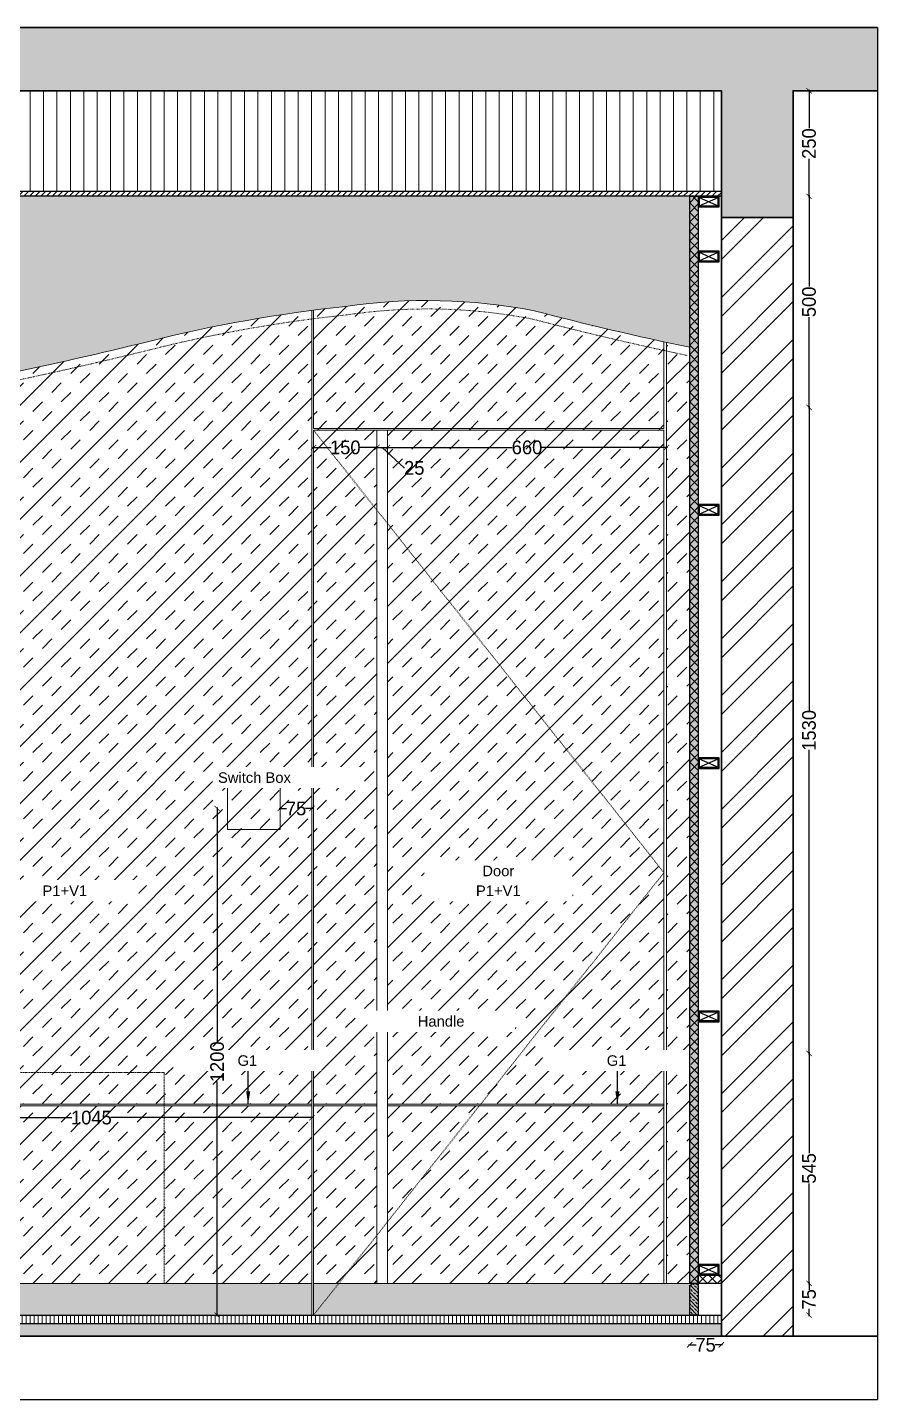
# Model space of a CAD drawing. Header units: millimetres. Extents: x 75500 to 345360, y -224327 to 19532.
# Drawn here: x 181203 to 183217, y -100529 to -97279 of the extents above; entities that cross this region are included whole.
import ezdxf

# ---------------------------------------------------------------- set-up
doc = ezdxf.new("R2010")
doc.units = ezdxf.units.MM
doc.header["$LTSCALE"] = 0.01
for name, pattern in [('( Hidden )', [0.375, 0.25, -0.125]), ('ACAD_ISO03W100', [30, 12, -18]), ('ZWCAD_ISO03W100', [30, 12, -18])]:
    doc.linetypes.add(name, pattern=pattern)
doc.layers.add('A- Ele 4', color=250, linetype='Continuous', lineweight=15, true_color=0x333333)
for name, color, linetype, lineweight in [('A-Ele 6', 250, 'Continuous', 0), ('A-WALL', 7, 'Continuous', 30), ('Cut', 1, 'Continuous', 25), ('furniture section', 7, 'Continuous', 25), ('hatch', 251, 'Continuous', 0), ('Lights', 14, 'Continuous', 20)]:
    doc.layers.add(name, color=color, linetype=linetype, lineweight=lineweight)
doc.layers.add('e .05', color=253, linetype='Continuous')
doc.styles.add('ISOCP2', font='GOTHIC.TTF')
doc.styles.get("Standard").update_dxf_attribs({"font": 'arial.ttf'})
doc.dimstyles.new('77', dxfattribs={"dimscale": 0.25, "dimtxt": 130, "dimasz": 100, "dimexe": 5, "dimexo": 1, "dimgap": 0.25, "dimtad": 0, "dimdec": 0, "dimrnd": 5, "dimzin": 0, "dimdsep": 46, "dimtxsty": 'ISOCP2', "dimblk": 'ARCHTICK', "dimcen": 0, "dimdle": 100, "dimclrd": 1, "dimclre": 256, "dimclrt": 256, "dimazin": 0, "dimtm": 1e-09, "dimtfac": 1, "dimtdec": 0, "dimtmove": 1, "dimatfit": 0, "dimfxl": 1, "dimtolj": 1, "dimtzin": 12, "dimlwd": -1, "dimlwe": -1, "dimarcsym": 0})
doc.dimstyles.new('MIGCS IN MM 1 100', dxfattribs={"dimtxt": 40, "dimasz": 30, "dimexe": 180, "dimexo": 100, "dimgap": 25, "dimtad": 0, "dimdec": 0, "dimzin": 0, "dimdsep": 46, "dimtxsty": 'Standard', "dimblk": 'ARCHTICK', "dimcen": 150, "dimse1": 1, "dimse2": 1, "dimclrd": 3, "dimclre": 3, "dimclrt": 3, "dimadec": 0, "dimazin": 0, "dimtfac": 1, "dimtdec": 0, "dimtix": 1, "dimtmove": 2, "dimatfit": 3, "dimfxl": 1, "dimtolj": 1, "dimtzin": 0, "dimarcsym": 0})

# ---------------------------------------------------------------- blocks, each defined once
blk = doc.blocks.new('_ARCHTICK')
at = {"color": 0, "linetype": 'ByBlock', "const_width": 0.15}
blk.add_lwpolyline([(-0.5, -0.5), (0.5, 0.5)], dxfattribs=at)
blk = doc.blocks.new('*D216')
at = {"color": 1, "ltscale": 4, "transparency": 16777216}
for p, q in [((183054.9253416419, -99706.2179356443), (183054.9253416419, -99945.45183265318)), ((183054.9253416419, -100256.2179356443), (183054.9253416419, -100016.9840386355))]:
    blk.add_line(p, q, dxfattribs=at)
at = {"layer": 'Defpoints', "color": 0, "transparency": 16777216}
for p in [(182847.2417533946, -99708.7179356443), (182847.2417533946, -100253.7179356443), (183054.9253416419, -100253.7179356443)]:
    blk.add_point(p, dxfattribs=at)
at = {"color": 1, "transparency": 16777216, "xscale": 12.5, "yscale": 12.5, "zscale": 12.5}
for p, rotation in [((183054.9253416419, -99708.7179356443), 90), ((183054.9253416419, -100253.7179356443), 270)]:
    blk.add_blockref('_ARCHTICK', p, dxfattribs=dict(at, rotation=rotation))
at = {"transparency": 16777216, "insert": (183054.9253416419, -99981.2179356443), "char_height": 32.5, "attachment_point": 5, "rotation": 90, "style": 'ISOCP2'}
blk.add_mtext('\\A1;545', dxfattribs=at)
blk = doc.blocks.new('*D217')
at = {"color": 1, "ltscale": 4, "transparency": 16777216}
for p, q in [((183054.9253416419, -100251.2179356443), (183054.9253416419, -100268.6970739856)), ((183054.9253416419, -100331.2179356443), (183054.9253416419, -100313.738797303))]:
    blk.add_line(p, q, dxfattribs=at)
at = {"layer": 'Defpoints', "color": 0, "transparency": 16777216}
for p in [(182847.2417533946, -100253.7179356443), (182847.2417533946, -100328.7179356443), (183054.9253416419, -100328.7179356443)]:
    blk.add_point(p, dxfattribs=at)
at = {"color": 1, "transparency": 16777216, "xscale": 12.5, "yscale": 12.5, "zscale": 12.5}
for p, rotation in [((183054.9253416419, -100253.7179356443), 90), ((183054.9253416419, -100328.7179356443), 270)]:
    blk.add_blockref('_ARCHTICK', p, dxfattribs=dict(at, rotation=rotation))
at = {"transparency": 16777216, "insert": (183054.9253416419, -100291.2179356443), "char_height": 32.5, "attachment_point": 5, "rotation": 90, "style": 'ISOCP2'}
blk.add_mtext('\\A1;75', dxfattribs=at)
blk = doc.blocks.new('*D218')
at = {"color": 1, "ltscale": 4, "transparency": 16777216}
for p, q in [((183054.9253416419, -98176.2179356443), (183054.9253416419, -98897.44622422353)), ((183054.9253416419, -99711.2179356443), (183054.9253416419, -98989.98964706511))]:
    blk.add_line(p, q, dxfattribs=at)
at = {"layer": 'Defpoints', "color": 0, "transparency": 16777216}
for p in [(182847.2417533946, -98178.7179356443), (183054.9253416419, -98178.7179356443), (182847.2417533946, -99708.7179356443)]:
    blk.add_point(p, dxfattribs=at)
at = {"color": 1, "transparency": 16777216, "xscale": 12.5, "yscale": 12.5, "zscale": 12.5}
for p, rotation in [((183054.9253416419, -98178.7179356443), 90), ((183054.9253416419, -99708.7179356443), 270)]:
    blk.add_blockref('_ARCHTICK', p, dxfattribs=dict(at, rotation=rotation))
at = {"transparency": 16777216, "insert": (183054.9253416419, -98943.7179356443), "char_height": 32.5, "attachment_point": 5, "rotation": 90, "style": 'ISOCP2'}
blk.add_mtext('\\A1;1530', dxfattribs=at)
blk = doc.blocks.new('*D219')
at = {"color": 1, "ltscale": 4, "transparency": 16777216}
for p, q in [((183054.9253416419, -97676.2179356443), (183054.9253416419, -97892.68670688837)), ((183054.9253416419, -98181.2179356443), (183054.9253416419, -97964.74916440027))]:
    blk.add_line(p, q, dxfattribs=at)
at = {"layer": 'Defpoints', "color": 0, "transparency": 16777216}
for p in [(182847.2417533946, -97678.7179356443), (183054.9253416419, -97678.7179356443), (182847.2417533946, -98178.7179356443)]:
    blk.add_point(p, dxfattribs=at)
at = {"color": 1, "transparency": 16777216, "xscale": 12.5, "yscale": 12.5, "zscale": 12.5}
for p, rotation in [((183054.9253416419, -97678.7179356443), 90), ((183054.9253416419, -98178.7179356443), 270)]:
    blk.add_blockref('_ARCHTICK', p, dxfattribs=dict(at, rotation=rotation))
at = {"transparency": 16777216, "insert": (183054.9253416419, -97928.7179356443), "char_height": 32.5, "attachment_point": 5, "rotation": 90, "style": 'ISOCP2'}
blk.add_mtext('\\A1;500', dxfattribs=at)
blk = doc.blocks.new('*D220')
at = {"color": 1, "ltscale": 4, "transparency": 16777216}
for p, q in [((183054.9253416419, -97426.2179356443), (183054.9253416419, -97517.44367493733)), ((183054.9253416419, -97681.2179356443), (183054.9253416419, -97589.99219635132))]:
    blk.add_line(p, q, dxfattribs=at)
at = {"layer": 'Defpoints', "color": 0, "transparency": 16777216}
for p in [(182847.2417533946, -97428.7179356443), (183054.9253416419, -97428.7179356443), (182847.2417533946, -97678.7179356443)]:
    blk.add_point(p, dxfattribs=at)
at = {"color": 1, "transparency": 16777216, "xscale": 12.5, "yscale": 12.5, "zscale": 12.5}
for p, rotation in [((183054.9253416419, -97428.7179356443), 90), ((183054.9253416419, -97678.7179356443), 270)]:
    blk.add_blockref('_ARCHTICK', p, dxfattribs=dict(at, rotation=rotation))
at = {"transparency": 16777216, "insert": (183054.9253416419, -97553.7179356443), "char_height": 32.5, "attachment_point": 5, "rotation": 90, "style": 'ISOCP2'}
blk.add_mtext('\\A1;250', dxfattribs=at)
blk = doc.blocks.new('ASDFGBwrg')
at = {"layer": 'Cut'}
h = blk.add_hatch(color=256, dxfattribs=at)
h.dxf.hatch_style = 1
h.paths.add_polyline_path([(87923.85140113765, 2882.803489116272), (87923.85140113765, 2857.803489116272), (87973.85140113765, 2857.803489116272), (87973.85140113765, 2882.803489116272)])
h.paths.add_polyline_path([(87926.35140113765, 2880.303489116272), (87926.35140113765, 2860.303489116272), (87971.35140113764, 2860.303489116272), (87971.35140113764, 2880.303489116272)], flags=16)
for p, q in [((87926.35140113765, 2880.303489116272), (87971.35140113764, 2860.303489116272)), ((87926.35140113765, 2860.303489116272), (87971.35140113764, 2880.303489116272))]:
    blk.add_line(p, q, dxfattribs=at)
for points in [[(87923.85140113765, 2882.803489116272), (87973.85140113765, 2882.803489116272), (87973.85140113765, 2857.803489116272), (87923.85140113765, 2857.803489116272)], [(87926.35140113765, 2880.303489116272), (87971.35140113764, 2880.303489116272), (87971.35140113764, 2860.303489116272), (87926.35140113765, 2860.303489116272)]]:
    blk.add_lwpolyline(points, close=True, dxfattribs=at)
blk = doc.blocks.new('*D279')
at = {"color": 1, "ltscale": 4, "transparency": 16777216}
for p, q in [((180829.7417533946, -99860.98803932322), (181308.7351677386, -99860.98803932322)), ((181879.7417533946, -99860.98803932322), (181400.7483390507, -99860.98803932322))]:
    blk.add_line(p, q, dxfattribs=at)
at = {"layer": 'Defpoints', "color": 0, "transparency": 16777216}
for p in [(180832.2417533947, -99832.7179356443), (181877.2417533946, -99832.7179356443), (181877.2417533946, -99860.98803932322)]:
    blk.add_point(p, dxfattribs=at)
at = {"color": 1, "transparency": 16777216, "xscale": 12.5, "yscale": 12.5, "zscale": 12.5, "rotation": 180}
blk.add_blockref('_ARCHTICK', (180832.2417533947, -99860.98803932322), dxfattribs=at)
at = {"color": 1, "transparency": 16777216, "xscale": 12.5, "yscale": 12.5, "zscale": 12.5}
blk.add_blockref('_ARCHTICK', (181877.2417533946, -99860.98803932322), dxfattribs=at)
at = {"transparency": 16777216, "insert": (181354.7417533946, -99860.98803932322), "char_height": 32.5, "attachment_point": 5, "style": 'ISOCP2'}
blk.add_mtext('\\A1;1045', dxfattribs=at)
blk = doc.blocks.new('*D281')
at = {"color": 1, "ltscale": 4, "transparency": 16777216}
for p, q in [((182769.7417533947, -100399.1062675018), (182787.2208917359, -100399.1062675018)), ((182849.7417533947, -100399.1062675018), (182832.2626150534, -100399.1062675018))]:
    blk.add_line(p, q, dxfattribs=at)
at = {"layer": 'Defpoints', "color": 0, "transparency": 16777216}
for p in [(182772.2417533946, -100328.7179356443), (182847.2417533946, -100328.7179356443), (182847.2417533946, -100399.1062675018)]:
    blk.add_point(p, dxfattribs=at)
at = {"color": 1, "transparency": 16777216, "xscale": 12.5, "yscale": 12.5, "zscale": 12.5, "rotation": 180}
blk.add_blockref('_ARCHTICK', (182772.2417533946, -100399.1062675018), dxfattribs=at)
at = {"color": 1, "transparency": 16777216, "xscale": 12.5, "yscale": 12.5, "zscale": 12.5}
blk.add_blockref('_ARCHTICK', (182847.2417533946, -100399.1062675018), dxfattribs=at)
at = {"transparency": 16777216, "insert": (182809.7417533946, -100399.1062675018), "char_height": 32.5, "attachment_point": 5, "style": 'ISOCP2'}
blk.add_mtext('\\A1;75', dxfattribs=at)
blk = doc.blocks.new('*D282')
at = {"color": 1, "ltscale": 4, "transparency": 16777216}
for p, q in [((181878.7417533946, -98273.5789730632), (181922.5082812668, -98273.5789730632)), ((182033.7417533946, -98273.5789730632), (181989.9752255224, -98273.5789730632))]:
    blk.add_line(p, q, dxfattribs=at)
at = {"layer": 'Defpoints', "color": 0, "transparency": 16777216}
for p in [(182031.2417533947, -98273.5789730632), (181881.2417533947, -98448.54304549196), (182031.2417533947, -98448.54304549196)]:
    blk.add_point(p, dxfattribs=at)
at = {"color": 1, "transparency": 16777216, "xscale": 12.5, "yscale": 12.5, "zscale": 12.5, "rotation": 180}
blk.add_blockref('_ARCHTICK', (181881.2417533947, -98273.5789730632), dxfattribs=at)
at = {"color": 1, "transparency": 16777216, "xscale": 12.5, "yscale": 12.5, "zscale": 12.5}
blk.add_blockref('_ARCHTICK', (182031.2417533947, -98273.5789730632), dxfattribs=at)
at = {"transparency": 16777216, "insert": (181956.2417533947, -98273.5789730632), "char_height": 32.5, "attachment_point": 5, "style": 'ISOCP2'}
blk.add_mtext('\\A1;150', dxfattribs=at)
blk = doc.blocks.new('*D283')
at = {"color": 1, "ltscale": 4, "transparency": 16777216}
for p, q in [((182031.2417533947, -98273.5789730632), (182018.7417533946, -98273.5789730632)), ((182031.2417533947, -98273.5789730632), (182056.2417533946, -98273.5789730632)), ((182096.08191515, -98322.15962042562), (182043.7417533947, -98273.5789730632)), ((182056.2417533946, -98273.5789730632), (182068.7417533947, -98273.5789730632)), ((182096.20691515, -98322.15962042562), (182096.08191515, -98322.15962042562))]:
    blk.add_line(p, q, dxfattribs=at)
at = {"layer": 'Defpoints', "color": 0, "transparency": 16777216}
for p in [(182056.2417533946, -98273.5789730632), (182031.2417533947, -98308.58596759732), (182056.2417533946, -98308.58596759732)]:
    blk.add_point(p, dxfattribs=at)
at = {"color": 1, "transparency": 16777216, "xscale": 12.5, "yscale": 12.5, "zscale": 12.5}
blk.add_blockref('_ARCHTICK', (182031.2417533947, -98273.5789730632), dxfattribs=at)
at = {"color": 1, "transparency": 16777216, "xscale": 12.5, "yscale": 12.5, "zscale": 12.5, "rotation": 180}
blk.add_blockref('_ARCHTICK', (182056.2417533946, -98273.5789730632), dxfattribs=at)
at = {"transparency": 16777216, "insert": (182119.6778107992, -98322.15962042562), "char_height": 32.5, "attachment_point": 5, "style": 'ISOCP2'}
blk.add_mtext('\\A1;25', dxfattribs=at)
blk = doc.blocks.new('*D284')
at = {"color": 1, "ltscale": 4, "transparency": 16777216}
for p, q in [((182053.7417533946, -98273.5789730632), (182351.3181045163, -98273.5789730632)), ((182719.7417533946, -98273.5789730632), (182422.165402273, -98273.5789730632))]:
    blk.add_line(p, q, dxfattribs=at)
at = {"layer": 'Defpoints', "color": 0, "transparency": 16777216}
for p in [(182056.2417533946, -98232.7179356443), (182717.2417533947, -98232.7179356443), (182717.2417533947, -98273.5789730632)]:
    blk.add_point(p, dxfattribs=at)
at = {"color": 1, "transparency": 16777216, "xscale": 12.5, "yscale": 12.5, "zscale": 12.5, "rotation": 180}
blk.add_blockref('_ARCHTICK', (182056.2417533946, -98273.5789730632), dxfattribs=at)
at = {"color": 1, "transparency": 16777216, "xscale": 12.5, "yscale": 12.5, "zscale": 12.5}
blk.add_blockref('_ARCHTICK', (182717.2417533947, -98273.5789730632), dxfattribs=at)
at = {"transparency": 16777216, "insert": (182386.7417533946, -98273.5789730632), "char_height": 32.5, "attachment_point": 5, "style": 'ISOCP2'}
blk.add_mtext('\\A1;660', dxfattribs=at)
blk = doc.blocks.new('*D495')
at = {"color": 1, "ltscale": 4, "transparency": 16777216}
for p, q in [((181652.8807549698, -99126.2179356443), (181652.8807549698, -99682.4462242235)), ((181652.8807549698, -100331.2179356443), (181652.8807549698, -99774.98964706509))]:
    blk.add_line(p, q, dxfattribs=at)
at = {"layer": 'Defpoints', "color": 0, "transparency": 16777216}
for p in [(181739.7417533946, -99128.7179356443), (181652.8807549698, -100328.7179356443), (181739.7417533946, -100328.7179356443)]:
    blk.add_point(p, dxfattribs=at)
at = {"color": 1, "transparency": 16777216, "xscale": 12.5, "yscale": 12.5, "zscale": 12.5}
for p, rotation in [((181652.8807549698, -99128.7179356443), 90), ((181652.8807549698, -100328.7179356443), 270)]:
    blk.add_blockref('_ARCHTICK', p, dxfattribs=dict(at, rotation=rotation))
at = {"transparency": 16777216, "insert": (181652.8807549698, -99728.7179356443), "char_height": 32.5, "attachment_point": 5, "rotation": 90, "style": 'ISOCP2'}
blk.add_mtext('\\A1;1200', dxfattribs=at)
blk = doc.blocks.new('*D496')
at = {"color": 1, "ltscale": 4, "transparency": 16777216}
for p, q in [((181799.7417533947, -99128.7179356443), (181817.2208917359, -99128.7179356443)), ((181879.7417533946, -99128.7179356443), (181862.2626150534, -99128.7179356443))]:
    blk.add_line(p, q, dxfattribs=at)
at = {"layer": 'Defpoints', "color": 0, "transparency": 16777216}
for p in [(181802.2417533947, -99078.7179356443), (181877.2417533946, -99078.7179356443), (181877.2417533946, -99128.7179356443)]:
    blk.add_point(p, dxfattribs=at)
at = {"color": 1, "transparency": 16777216, "xscale": 12.5, "yscale": 12.5, "zscale": 12.5, "rotation": 180}
blk.add_blockref('_ARCHTICK', (181802.2417533947, -99128.7179356443), dxfattribs=at)
at = {"color": 1, "transparency": 16777216, "xscale": 12.5, "yscale": 12.5, "zscale": 12.5}
blk.add_blockref('_ARCHTICK', (181877.2417533946, -99128.7179356443), dxfattribs=at)
at = {"transparency": 16777216, "insert": (181839.7417533947, -99128.7179356443), "char_height": 32.5, "attachment_point": 5, "style": 'ISOCP2'}
blk.add_mtext('\\A1;75', dxfattribs=at)

msp = doc.modelspace()

# ---------------------------------------------------------------- hatches: boundary and pattern name
at = {"layer": 'A-Ele 6'}
h = msp.add_hatch(dxfattribs=at)
h.set_pattern_fill('ANSI31', color=256, scale=10, angle=45)
h.set_pattern_definition([(90, (178352.2417533946, -97666.7179356443), (-31.75, 1.9e-15), [])])
h.paths.add_polyline_path([(178352.2417533946, -97666.7179356443), (182847.2417533946, -97666.7179356443), (182847.2417533946, -97428.7179356443), (178352.2417533946, -97428.7179356443)])
h = msp.add_hatch(dxfattribs=at)
h.set_pattern_fill('ANSI31', color=256, scale=3, angle=45)
h.set_pattern_definition([(90, (179457.2417533947, -100348.7179356443), (-9.524999999999999, 6e-16), [])])
h.paths.add_polyline_path([(178132.2417533947, -100348.7179356443), (182847.2417533946, -100348.7179356443), (182847.2417533946, -100328.7179356443), (178132.2417533947, -100328.7179356443)])
h = msp.add_hatch(dxfattribs=at)
h.set_pattern_fill('AR-SAND', color=256, scale=0.5, angle=45)
h.set_pattern_definition([(82.50000000000001, (179457.2417533947, -100378.7179356443), (-17.86906743565246, 16.73767445615144), [0, -19.30399999999998, 0, -21.58999999999998, 0, -20.63749999999998]), (52.5, (179457.2417533947, -100378.7179356443), (-9.450546386424502, 41.23664256723671), [0, -10.414, 0, -17.399, 0, -6.6675]), (12.5, (179446.1960383657, -100389.7636506732), (27.91499129162691, 28.01661559482861), [0, -6.349999999999999, 0, -22.86, 0, -29.845]), (2.499999999999997, (179446.1960383657, -100389.7636506732), (19.11405545806998, 34.87753907812054), [0, -3.174999999999999, 0, -14.986, 0, -17.145])])
h.paths.add_polyline_path([(182847.2417533946, -100378.7179356443), (182847.2417533946, -100348.7179356443), (178132.2417533947, -100348.7179356443), (178132.2417533947, -100378.7179356443)])
at = {"layer": 'e .05', "linetype": 'Continuous', "lineweight": 5}
h = msp.add_hatch(dxfattribs=at)
h.set_pattern_fill('ANSI32', color=256, scale=10, angle=360)
h.set_pattern_definition([(44.99999999999999, (177962.2417533946, -100378.7179356443), (-67.35192090801863, 67.35192090801866), []), (44.99999999999999, (178007.1430533946, -100378.7179356443), (-67.35192090801863, 67.35192090801866), [])])
h.paths.add_polyline_path([(178132.2417533947, -100378.7179356443), (178132.2417533947, -97728.7179356443), (177962.2417533946, -97728.7179356443), (177962.2417533946, -100378.7179356443)])
h.paths.add_polyline_path([(183017.2417533946, -100378.7179356443), (183017.2417533946, -97728.7179356443), (182847.2417533946, -97728.7179356443), (182847.2417533946, -100378.7179356443)])
at = {"layer": 'hatch'}
h = msp.add_hatch(dxfattribs=at)
h.set_pattern_fill('AR-CONC', color=256)
h.set_pattern_definition([(50, (177762.2417533947, -97728.7179356443), (182.1846689960039, -15.93908553890307), [19.05, -209.55]), (355, (177762.2417533947, -97728.7179356443), (-35.24342142496934, 191.0568452390351), [15.24, -167.64058417]), (100.4514447, (177777.4237603946, -97730.04618914431), (146.9412470903534, 175.117751912195), [16.1900088, -178.0902446]), (46.1842, (177762.2417533947, -97677.91793564429), (271.0790408921299, -42.04232793272715), [28.575, -314.325]), (96.63555761, (177784.8316533946, -97681.4214356443), (237.404134051503, 247.4261245977215), [24.28502314, -267.13560816]), (351.18415117, (177762.2417533947, -97677.91793564429), (237.4041340649773, 247.4261245855324), [22.85996707, -251.45973192]), (21, (177787.6417533946, -97690.61793564429), (151.6143912691324, -102.2651981870876), [19.05, -209.55]), (326, (177787.6417533946, -97690.61793564429), (61.80202834764725, 184.1879661223192), [15.24, -167.64]), (71.45144499999999, (177800.2762859946, -97699.14003554429), (213.4164192787161, 81.92276888590527), [16.1900088, -178.0899376]), (37.5, (177762.2417533947, -97728.7179356443), (3.088603250591816, 84.55503887315311), [0, -165.608, 0, -170.18, 0, -168.275]), (7.499999999999999, (177762.2417533947, -97728.7179356443), (66.81966251030575, 100.1805748181195), [0, -97.028, 0, -161.798, 0, -64.135]), (327.5, (177705.5997533947, -97728.7179356443), (135.5905951668714, -5.728743992673443), [0, -63.5, 0, -198.12, 0, -262.89]), (317.5, (177680.1997533947, -97728.7179356443), (148.129181386018, 25.42649103333303), [0, -82.55, 0, -131.572, 0, -186.69])])
h.paths.add_polyline_path([(177762.2417533947, -97278.7179356443), (177762.2417533947, -97428.7179356443), (177962.2417533946, -97428.7179356443), (177962.2417533946, -97728.7179356443), (178132.2417533947, -97728.7179356443), (178132.2417533947, -97428.7179356443), (182847.2417533946, -97428.7179356443), (182847.2417533946, -97728.7179356443), (183017.2417533946, -97728.7179356443), (183017.2417533946, -97428.7179356443), (183217.2417533946, -97428.7179356443), (183217.2417533946, -97278.7179356443)])
h = msp.add_hatch(dxfattribs=at)
h.set_pattern_fill('ANSI31', color=256, scale=3)
h.set_pattern_definition([(45, (178352.2417533946, -97678.7179356443), (-6.735192090801865, 6.735192090801865), [])])
h.paths.add_polyline_path([(178352.2417533946, -97666.7179356443), (178352.2417533946, -97678.7179356443), (182847.2417533946, -97678.7179356443), (182847.2417533946, -97666.7179356443)])
h = msp.add_hatch(dxfattribs=at)
h.set_pattern_fill('DOTS', color=256, scale=20)
h.set_pattern_definition([(0, (178432.2417533946, -98213.2030086158), (15.875, 31.75), [0, -31.75])])
h.paths.add_polyline_path([(178432.2417533946, -97709.24582424891), (178432.2417533946, -97678.7179356443), (182772.2417533946, -97678.7179356443), (182772.2417533946, -98036.38309198982, -0.0124885886899884), (182403.9730913197, -97949.88335832965, 0.0846744334031432), (181956.6464586795, -97939.76274312832, 0.0354663817052787), (181494.0096454525, -98021.6191965434, -0.0172280667141631), (180789.568019593, -98169.52668423599, -0.0576867967456585), (180177.3876791578, -98209.96335664763, -0.0676341624359719), (179612.0686366582, -98108.37361311143, -0.035477282042795), (179186.530099218, -97931.75898429712, 0.0338982843031952), (178810.0349810101, -97777.54324985888, 0.060650972759842)])
h = msp.add_hatch(dxfattribs=at)
h.set_pattern_fill('ANSI33', color=256, scale=5)
h.set_pattern_definition([(45, (178432.2417533946, -100328.7179356443), (-22.45064030267288, 22.45064030267288), []), (45, (178454.6924033947, -100328.7179356443), (-22.45064030267288, 22.45064030267288), [15.875, -7.9375])])
h.paths.add_polyline_path([(181877.2417533946, -100328.7179356443), (181877.2417533946, -100253.7179356443), (178432.2417533946, -100253.7179356443), (178432.2417533946, -100328.7179356443)])
h.paths.add_polyline_path([(182772.2417533946, -100328.7179356443), (182792.2417533946, -100328.7179356443), (182792.2417533946, -100253.7179356443), (182792.2417533946, -97678.7179356443), (182772.2417533946, -97678.7179356443), (182772.2417533946, -100253.7179356443), (181940.6406083565, -100253.7179356443), (181881.2417533947, -100328.7179356443)])
h.paths.add_polyline_path([(181881.2417533947, -100328.7179356443), (181881.2417533947, -100253.7179356443), (181940.6406083565, -100253.7179356443)])
h = msp.add_hatch(dxfattribs=at)
h.set_pattern_fill('ANSI37', color=256, scale=5, angle=360)
h.set_pattern_definition([(405, (182772.2417533946, -100253.7179356443), (-11.22532015133643, 11.22532015133644), []), (494.9999999999999, (182772.2417533946, -100253.7179356443), (-11.22532015133645, -11.22532015133643), [])])
h.paths.add_polyline_path([(182772.2417533946, -97678.7179356443), (182792.2417533946, -97678.7179356443), (182792.2417533946, -100253.7179356443), (182772.2417533946, -100253.7179356443)])
h = msp.add_hatch(dxfattribs=at)
h.set_pattern_fill('INSUL', color=256, scale=10, angle=45)
h.set_pattern_definition([(45, (178432.2417533946, -100253.7179356443), (-67.35192090801866, 67.35192090801866), []), (45, (178409.791113092, -100231.2672953416), (-67.35192090801866, 67.35192090801866), [31.75, -31.75]), (45, (178387.3404727893, -100208.8166550389), (-67.35192090801866, 67.35192090801866), [31.75, -31.75])])
h.paths.add_polyline_path([(179630.2417533946, -99828.7179356443), (179630.2417533946, -98114.16285605411, -0.0022356763838852), (179612.0686366582, -98108.37361311143, -0.0354772820427948), (179186.530099218, -97931.75898429712, 0.033898284303197), (178810.0349810101, -97777.54324985888, 0.060650972759842), (178432.2417533946, -97709.24582424891), (178432.2417533946, -99828.7179356443)])
h.paths.add_polyline_path([(179634.2417533946, -99828.7179356443), (180830.2417533947, -99828.7179356443), (180830.2417533947, -98162.35696112935, -0.0009882203901348), (180789.568019593, -98169.52668423599, -0.0576867967456594), (180177.3876791578, -98209.96335664763, -0.0648952784352187), (179634.2417533946, -98115.41311166337)])
h.paths.add_polyline_path([(180834.2417533946, -99828.7179356443), (181877.2417533946, -99828.7179356443), (181877.2417533946, -97949.03728570913, 0.029432531328926), (181494.0096454525, -98021.6191965434, -0.0161423219011561), (180834.2417533946, -98161.64290819477)])
edge = h.paths.add_edge_path()
edge.add_line((182772.2417533946, -100253.7179356443), (182717.2417533947, -100253.7179356443))
edge.add_line((182717.2417533947, -100253.7179356443), (182717.2417533947, -98024.69265995309))
edge.add_arc((184319.4127942614, -90622.1797438217), 7573.912431345084, 257.7874959596214, 258.2128605739164)
edge.add_line((182772.2417533946, -98036.38309198982), (182772.2417533946, -100253.7179356443))
h.paths.add_polyline_path([(181877.2417533946, -100253.7179356443), (181877.2417533946, -99832.7179356443), (180834.2417533946, -99832.7179356443), (180834.2417533946, -100253.7179356443)])
h.paths.add_polyline_path([(179634.2417533946, -99832.7179356443), (179634.2417533946, -100253.7179356443), (180830.2417533947, -100253.7179356443), (180830.2417533947, -99832.7179356443)])
h.paths.add_polyline_path([(179630.2417533946, -99832.7179356443), (178432.2417533946, -99832.7179356443), (178432.2417533946, -100253.7179356443), (179630.2417533946, -100253.7179356443)])
h.paths.add_polyline_path([(181881.2417533947, -99832.7179356443), (181881.2417533947, -100253.7179356443), (182031.2417533947, -100253.7179356443), (182031.2417533947, -99832.7179356443)])
h.paths.add_polyline_path([(182056.2417533946, -99832.7179356443), (182056.2417533946, -100253.7179356443), (182711.2417533946, -100253.7179356443), (182711.2417533946, -99832.7179356443)])
h.paths.add_polyline_path([(182056.2417533946, -98453.68179106597), (182056.2417533946, -99828.7179356443), (182711.2417533946, -99828.7179356443), (182711.2417533946, -99280.7179356443)])
edge = h.paths.add_edge_path()
edge.add_arc((182150.6430491098, -99256.07897043125), 1330.534887689754, 79.02403804800713, 98.3838085454002, ccw=False)
edge.add_arc((184319.4127941945, -90622.17974414163), 7573.912431018264, 255.3508356634498, 257.741051613206)
edge.add_line((182711.2417533946, -98023.39149737946), (182711.2417533948, -99280.7179356442))
edge.add_line((182711.2417533946, -99280.7179356443), (182056.2417533946, -98453.68179106597))
edge.add_line((182056.2417533946, -98453.68179106597), (182056.2417533946, -98232.7179356443))
edge.add_line((182056.2417533946, -98232.7179356443), (182031.2417533947, -98232.7179356443))
edge.add_line((182031.2417533947, -98232.7179356443), (182031.2417533947, -99828.7179356443))
edge.add_line((182031.2417533947, -99828.7179356443), (181881.2417533947, -99828.7179356443))
edge.add_line((181881.2417533947, -99828.7179356443), (181881.2417533947, -97948.52360574799))
edge.add_arc((182301.602577278, -101237.6829206172), 3315.911974230799, 95.9713147991418, 97.28302894230558, ccw=False)
h = msp.add_hatch(dxfattribs=at)
h.set_pattern_fill('ANSI33', color=256, scale=2, angle=90)
h.set_pattern_definition([(135, (182772.2417533946, -100328.7179356443), (-8.980256121069154, -8.980256121069152), []), (135, (182772.2417533946, -100319.7376756443), (-8.980256121069154, -8.980256121069152), [6.349999999999999, -3.174999999999999])])
h.paths.add_polyline_path([(182772.2417533946, -100257.7179356443), (182772.2417533946, -100328.7179356443), (182792.2417533946, -100328.7179356443), (182792.2417533946, -100253.7179356443), (182776.2417533946, -100253.7179356443), (182776.2417533946, -100257.7179356443)])
h = msp.add_hatch(dxfattribs=at)
h.set_pattern_fill('ANSI37', color=256, scale=5, angle=360)
h.set_pattern_definition([(405, (182792.2417533946, -100253.7179356443), (-11.22532015133643, 11.22532015133644), []), (494.9999999999999, (182792.2417533946, -100253.7179356443), (-11.22532015133645, -11.22532015133643), [])])
h.paths.add_polyline_path([(182792.2417533946, -100233.7179356443), (182792.2417533946, -100253.7179356443), (182847.2417533946, -100253.7179356443), (182847.2417533946, -100233.7179356443)])

# ---------------------------------------------------------------- linework, layer by layer
at = {"layer": 'A-Ele 6'}
for p, q in [((182031.2417533947, -98232.7179356443), (182031.2417533947, -100253.7179356443)), ((182056.2417533946, -98232.7179356443), (182056.2417533946, -100253.7179356443))]:
    msp.add_line(p, q, dxfattribs=at)
at = {"layer": 'A-Ele 6', "color": 14, "linetype": 'ZWCAD_ISO03W100', "ltscale": 10}
msp.add_lwpolyline([(178431.0884987618, -97729.21254665776, -0.0606174392842264), (178803.9243070604, -97796.58804319162, -0.0338741350199976), (179177.643585572, -97949.67646046184, 0.0354786461610873), (179605.8213558664, -98127.37310378475, 0.0676377426451503), (180176.4676571947, -98229.94229074597, 0.0576725618194893), (180793.0866112399, -98189.21493057229, 0.0172270962061294), (181498.8359934978, -98041.02817638306, -0.0355019351566469), (181959.1468625833, -97959.6103428132, -0.0846324916346248), (182399.5383328031, -97969.39609201592, 0.0124673786787128), (182768.1562267797, -98055.96135729292)], format="xyb", dxfattribs=at)
at = {"layer": 'A-WALL'}
for p, q in [((177762.2417533947, -97278.7179356443), (183217.2417533946, -97278.7179356443)), ((182847.2417533946, -97728.7179356443), (182847.2417533946, -100378.7179356443)), ((183017.2417533946, -97728.7179356443), (183017.2417533946, -100378.7179356443)), ((177762.2417533947, -100378.7179356443), (183217.2417533946, -100378.7179356443))]:
    msp.add_line(p, q, dxfattribs=at)
msp.add_lwpolyline([(177762.2417533947, -97428.7179356443), (177962.2417533946, -97428.7179356443), (177962.2417533946, -97728.7179356443), (178132.2417533947, -97728.7179356443), (178132.2417533947, -97428.7179356443), (182847.2417533946, -97428.7179356443), (182847.2417533946, -97728.7179356443), (183017.2417533946, -97728.7179356443), (183017.2417533946, -97428.7179356443), (183217.2417533946, -97428.7179356443)], dxfattribs=at)
at = {"layer": 'Defpoints'}
for p in [(183217.2417533946, -97278.7179356443), (177762.2417533947, -100528.7179356443)]:
    msp.add_line(p, (183217.2417533946, -100528.7179356443), dxfattribs=at)
at = {"layer": 'e .05', "linetype": 'Continuous', "lineweight": 5}
for p, q in [((181877.2417533946, -100328.7179356443), (181877.2417533946, -97949.03728570913)), ((181881.2417533947, -98228.7179356443), (181881.2417533947, -97948.52360574799)), ((182711.2417533946, -98228.7179356443), (182711.2417533946, -98023.39149737946)), ((182717.2417533947, -100253.7179356443), (182717.2417533947, -98024.69265995309)), ((181881.2417533947, -98228.7179356443), (182711.2417533946, -98228.7179356443)), ((181881.2417533947, -100328.7179356443), (181881.2417533947, -98232.7179356443)), ((181881.2417533947, -98232.7179356443), (182711.2417533946, -98232.7179356443)), ((182711.2417533946, -100253.7179356443), (182711.2417533946, -98232.7179356443)), ((180834.2417533946, -99828.7179356443), (181877.2417533946, -99828.7179356443)), ((180834.2417533946, -99832.7179356443), (181877.2417533946, -99832.7179356443)), ((181881.2417533947, -99828.7179356443), (182031.2417533947, -99828.7179356443)), ((181881.2417533947, -99832.7179356443), (182031.2417533947, -99832.7179356443)), ((182056.2417533946, -99828.7179356443), (182711.2417533946, -99828.7179356443)), ((182056.2417533946, -99832.7179356443), (182711.2417533946, -99832.7179356443)), ((178432.2417533946, -100253.7179356443), (181877.2417533946, -100253.7179356443)), ((181881.2417533947, -100253.7179356443), (182772.2417533946, -100253.7179356443))]:
    msp.add_line(p, q, dxfattribs=at)
msp.add_lwpolyline([(178432.2417533946, -97709.24582424891, -0.0606509727598398), (178810.0349810101, -97777.54324985888, -0.0338982843031846), (179186.530099218, -97931.75898429712, 0.0354772820427681), (179612.0686366583, -98108.37361311147, 0.0676341624360007), (180177.3876791581, -98209.96335664764, 0.0576867967457044), (180789.5680195934, -98169.52668423593, 0.0172280667141633), (181494.0096454525, -98021.6191965434, -0.0354663817052551), (181956.6464586795, -97939.76274312832, -0.0846744334031749), (182403.9730913197, -97949.88335832965, 0.0124885886899755), (182772.2417533946, -98036.38309198982)], format="xyb", dxfattribs=at)
at = {"layer": 'furniture section'}
for p, q in [((178132.2417533947, -100328.7179356443), (182847.2417533946, -100328.7179356443)), ((178132.2417533947, -100348.7179356443), (182847.2417533946, -100348.7179356443))]:
    msp.add_line(p, q, dxfattribs=at)
for points in [[(178352.2417533946, -97666.7179356443), (182847.2417533946, -97666.7179356443), (182847.2417533946, -97678.7179356443), (178352.2417533946, -97678.7179356443)], [(182772.2417533946, -100257.7179356443), (182776.2417533946, -100257.7179356443), (182776.2417533946, -100253.7179356443), (182792.2417533946, -100253.7179356443), (182792.2417533946, -100328.7179356443), (182772.2417533946, -100328.7179356443)], [(182792.2417533946, -100233.7179356443), (182847.2417533946, -100233.7179356443), (182847.2417533946, -100253.7179356443), (182792.2417533946, -100253.7179356443)]]:
    msp.add_lwpolyline(points, close=True, dxfattribs=at)
at = {"layer": 'Lights', "ltscale": 10000}
msp.add_lwpolyline([(181802.2417533947, -99078.7179356443), (181677.2417533946, -99078.7179356443), (181677.2417533946, -99178.7179356443), (181802.2417533947, -99178.7179356443)], close=True, dxfattribs=at)
at = {"layer": 'Lights', "linetype": '( Hidden )', "ltscale": 1000}
msp.add_lwpolyline([(179452.2417533946, -99753.7179356443), (181527.2417533947, -99753.7179356443), (181527.2417533947, -100253.7179356443), (179452.2417533946, -100253.7179356443)], close=True, dxfattribs=at)

# ---------------------------------------------------------------- block references
at = {"layer": 'Cut', "xscale": -1, "rotation": 179.9999999999994}
for p in [(94868.39035225683, -94820.9144465272), (94868.39035225683, -94950.9144465272), (94868.39035225695, -95550.9144465272), (94868.39035225679, -96150.9144465272), (94868.39035225692, -96750.9144465272), (94868.39035225692, -97350.9144465272)]:
    msp.add_blockref('ASDFGBwrg', p, dxfattribs=at)

# ---------------------------------------------------------------- dimensions: what is measured, and where the dimension line sits
at = {"ltscale": 4}
for p1, p2, distance, picture, middle in [((182847.2417533946, -97678.7179356443), (182847.2417533946, -97428.7179356443), -207.68358824730967, '*D220', (183054.9253416419, -97553.7179356443)), ((182847.2417533946, -98178.7179356443), (182847.2417533946, -97678.7179356443), -207.68358824730967, '*D219', (183054.9253416419, -97928.7179356443)), ((182847.2417533946, -99708.7179356443), (182847.2417533946, -98178.7179356443), -207.68358824730967, '*D218', (183054.9253416419, -98943.7179356443)), ((182056.2417533946, -98232.7179356443), (182717.2417533947, -98232.7179356443), -40.861037418901105, '*D284', (182386.7417533946, -98273.5789730632)), ((181881.2417533947, -98448.54304549196), (182031.2417533947, -98448.54304549196), 174.96407242876012, '*D282', (181956.2417533947, -98273.5789730632)), ((182847.2417533946, -99708.7179356443), (182847.2417533946, -100253.7179356443), 207.68358824730967, '*D216', (183054.9253416419, -99981.2179356443)), ((180832.2417533947, -99832.7179356443), (181877.2417533946, -99832.7179356443), -28.27010367892217, '*D279', (181354.7417533946, -99860.98803932322)), ((182847.2417533946, -100253.7179356443), (182847.2417533946, -100328.7179356443), 207.68358824730967, '*D217', (183054.9253416419, -100291.2179356443)), ((182772.2417533946, -100328.7179356443), (182847.2417533946, -100328.7179356443), -70.38833185750991, '*D281', (182809.7417533946, -100399.1062675018))]:
    dim = msp.add_aligned_dim(p1=p1, p2=p2, distance=distance, dimstyle='77', override={"dimasz": 50, "dimpost": '\\X', "dimblk": 'ARCHTICK', "dimdle": 10, "dimse1": 1, "dimse2": 1, "dimclre": 253}, dxfattribs=at)
    dim.commit()
    dim.dimension.update_dxf_attribs({"geometry": picture, "text_midpoint": middle})
dim = msp.add_linear_dim(base=(182056.2417533946, -98273.5789730632), p1=(182031.2417533947, -98308.58596759732), p2=(182056.2417533946, -98308.58596759732), angle=0, dimstyle='77', override={"dimasz": 50, "dimpost": '\\X', "dimblk": 'ARCHTICK', "dimdle": 10, "dimse1": 1, "dimse2": 1, "dimclre": 253}, dxfattribs=at)
dim.commit()
dim.dimension.update_dxf_attribs({"geometry": '*D283', "text_midpoint": (182096.26941515, -98322.15962042562), "dimtype": 161})

# ---------------------------------------------------------------- leaders
at = {"layer": 'A- Ele 4', "color": 8}
for points in [[(182056.2417533946, -99633.51737513625), (182126.6505693708, -99633.51737513625)], [(181726.2521257185, -99828.7179356443), (181726.2521257185, -99744.78182423304)], [(182600.9170110909, -99828.7179356443), (182600.9170110909, -99744.78182423304)]]:
    msp.add_leader(points, dimstyle='MIGCS IN MM 1 100', override={"dimgap": 20, "dimclrd": 8}, dxfattribs=at)

# ---------------------------------------------------------------- next in the draw order: texts
at = {"lineweight": 0, "transparency": 33554687, "char_height": 25, "width": 325.3327938402072, "attachment_point": 7, "bg_fill": 2}
for s, insert in [('\\pxqc;Door', (182156.0899981752, -99289.4857869771)), ('\\pxqc;P1+V1', (181129.2094614113, -99335.95096963609))]:
    msp.add_mtext(s, dxfattribs=dict(at, insert=insert))

# ---------------------------------------------------------------- next in the draw order: linework, layer by layer
at = {"layer": 'A- Ele 4', "color": 251, "linetype": 'ZWCAD_ISO03W100', "ltscale": 10}
msp.add_lwpolyline([(181881.2417533947, -98232.7179356443), (182711.2417533946, -99280.7179356443), (181881.2417533947, -100328.7179356443)], dxfattribs=at)

# ---------------------------------------------------------------- next in the draw order: texts
at = {"lineweight": 0, "transparency": 33554687, "char_height": 25, "width": 325.3327938402072, "attachment_point": 7, "bg_fill": 2}
for s, insert in [('\\pxqc;P1+V1', (182156.0899981752, -99335.95096963609)), ('\\pxqc;Handle', (182020.6570886415, -99645.61590604678)), ('\\pxqc;G1', (181561.6217164066, -99738.6454009255)), ('\\pxqc;G1', (182436.2866017791, -99738.6454009255))]:
    msp.add_mtext(s, dxfattribs=dict(at, insert=insert))
at = {"layer": 'Lights', "linetype": 'ACAD_ISO03W100', "ltscale": 200, "insert": (181654.6890487536, -99068.32690152034), "char_height": 25, "width": 325.3327938402072, "attachment_point": 7, "bg_fill": 2}
msp.add_mtext('Switch Box', dxfattribs=at)

# ---------------------------------------------------------------- next in the draw order: linework, layer by layer
at = {"layer": 'furniture section'}
msp.add_lwpolyline([(182772.2417533946, -97678.7179356443), (182792.2417533946, -97678.7179356443), (182792.2417533946, -100253.7179356443), (182772.2417533946, -100253.7179356443)], close=True, dxfattribs=at)

# ---------------------------------------------------------------- next in the draw order: dimensions: what is measured, and where the dimension line sits
at = {"ltscale": 4}
for p1, p2, distance, picture, middle in [((181802.2417533947, -99078.7179356443), (181877.2417533946, -99078.7179356443), -50, '*D496', (181839.7417533947, -99128.7179356443)), ((181739.7417533946, -99128.7179356443), (181739.7417533946, -100328.7179356443), -86.8609984247887, '*D495', (181652.8807549698, -99728.7179356443))]:
    dim = msp.add_aligned_dim(p1=p1, p2=p2, distance=distance, dimstyle='77', override={"dimasz": 50, "dimpost": '\\X', "dimblk": 'ARCHTICK', "dimdle": 10, "dimse1": 1, "dimse2": 1, "dimclre": 253}, dxfattribs=at)
    dim.commit()
    dim.dimension.update_dxf_attribs({"geometry": picture, "text_midpoint": middle})

doc.saveas('drawing.dxf')
